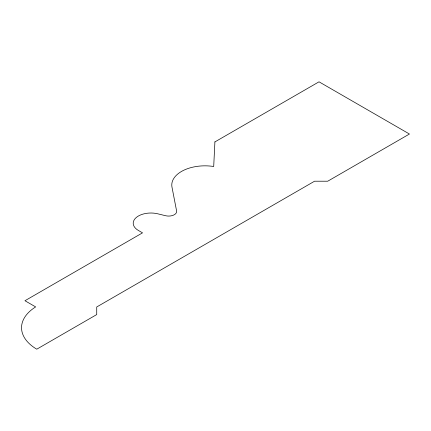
<?xml version="1.0" encoding="UTF-8"?>
<svg xmlns="http://www.w3.org/2000/svg" width="431" height="431" viewBox="0 0 431 431"><rect width="100%" height="100%" fill="white"/><g stroke="black" fill="none" stroke-linecap="round" stroke-linejoin="round"><path stroke-width="0.65" d="M214.902 141.923L213.706 166.501A33.203 19.169 0 0 0 171.985 187.129L176.565 210.759A7.979 4.606 0 0 1 173.596 215.101A7.979 4.606 0 0 1 165.574 215.715L157.768 213.808A17.709 10.225 0 0 0 136.196 217.553A17.709 10.225 0 0 0 138.453 230.493L142.532 232.848L24.955 300.73L35.66 306.91A53.045 30.623 0 0 0 36.77 349.185L96.727 314.571L96.727 306.974L314.571 181.209L327.727 181.209L409.45 134.025L319.021 81.815L214.902 141.923"/></g></svg>
